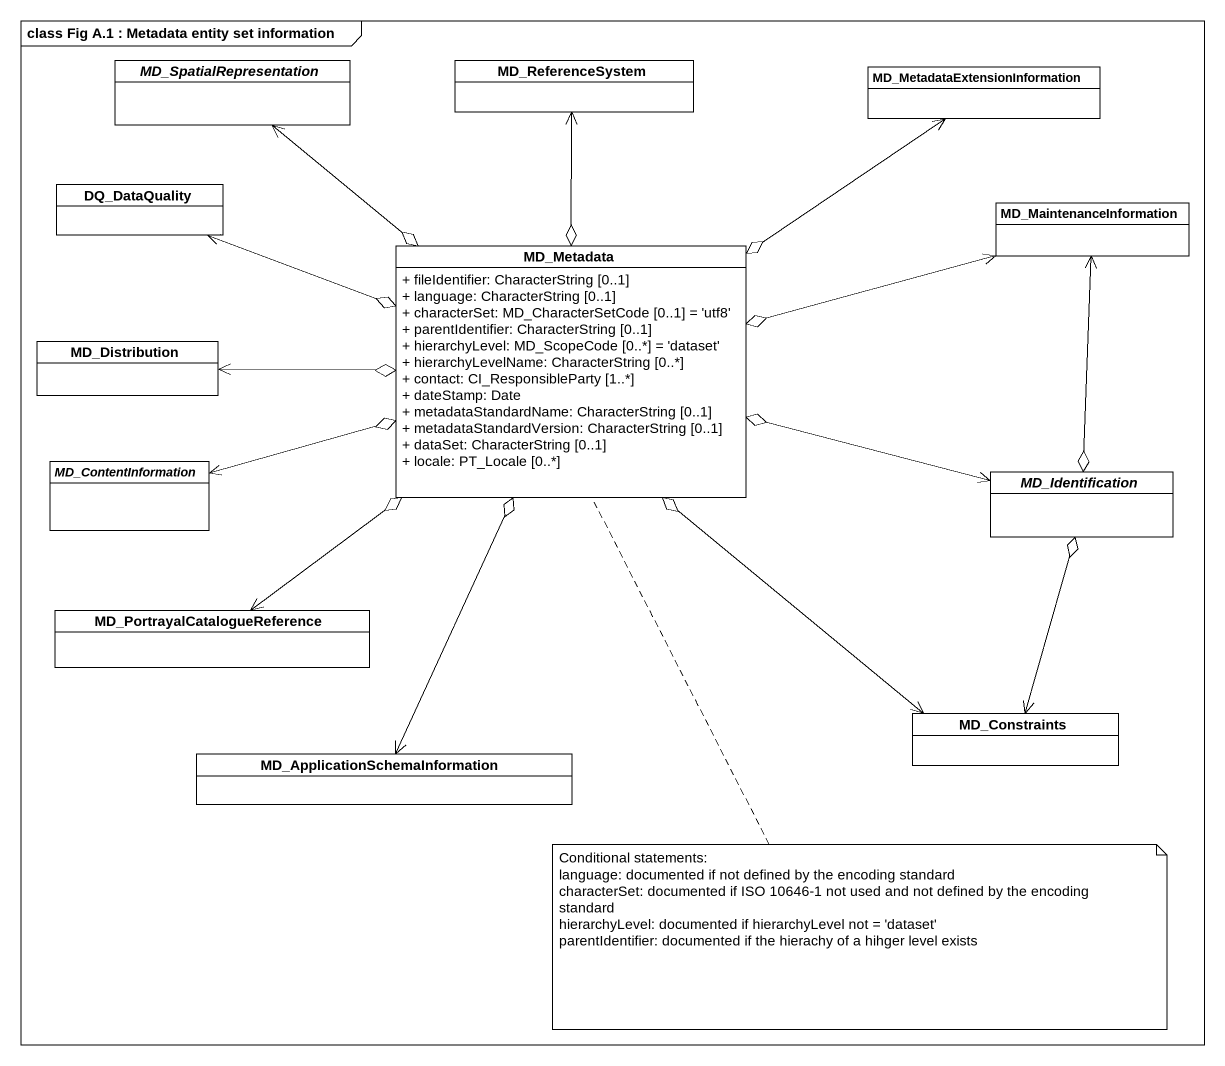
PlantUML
@startuml
mainframe class Fig A.1 : Metadata entity set information
hide circle
hide empty members
skinparam classAttributeIconSize 0
abstract class MD_SpatialRepresentation
class MD_ReferenceSystem
class "MD_MetadataExtensionInformation" as MD_MetadataExtensionInformat
class DQ_DataQuality
class MD_Metadata {
  + fileIdentifier: CharacterString [0..1]
  + language: CharacterString [0..1]
  + characterSet: MD_CharacterSetCode [0..1] = 'utf8'
  + parentIdentifier: CharacterString [0..1]
  + hierarchyLevel: MD_ScopeCode [0..*] = 'dataset'
  + hierarchyLevelName: CharacterString [0..*]
  + contact: CI_ResponsibleParty [1..*]
  + dateStamp: Date
  + metadataStandardName: CharacterString [0..1]
  + metadataStandardVersion: CharacterString [0..1]
  + dataSet: CharacterString [0..1]
  + locale: PT_Locale [0..*]
}
class MD_MaintenanceInformation
class MD_Distribution
abstract class MD_ContentInformation
abstract class MD_Identification
class "MD_PortrayalCatalogueReference" as MD_PortrayalCatalogueReferen
class MD_Constraints
class "MD_ApplicationSchemaInformation" as MD_ApplicationSchemaInformat
MD_SpatialRepresentation <--o MD_Metadata
DQ_DataQuality <-right-o MD_Metadata
MD_Metadata o-up-> MD_ReferenceSystem
MD_Metadata o-up-> MD_MetadataExtensionInformat
MD_Metadata o-left-> MD_Distribution
MD_Metadata o-left-> MD_ContentInformation
MD_Metadata o--> MD_PortrayalCatalogueReferen
MD_MaintenanceInformation <-left-o MD_Metadata
MD_Identification <-left-o MD_Metadata
MD_Identification o-up-> MD_MaintenanceInformation
MD_Constraints <-up-o MD_Metadata
MD_Constraints <-up-o MD_Identification
MD_ApplicationSchemaInformat <-up-o MD_Metadata
note bottom of MD_Metadata
  Conditional statements:
  language: documented if not defined by the encoding standard
  characterSet: documented if ISO 10646-1 not used and not defined by the encoding standard
  hierarchyLevel: documented if hierarchyLevel not = 'dataset'
  parentIdentifier: documented if the hierachy of a hihger level exists
end note
@enduml
